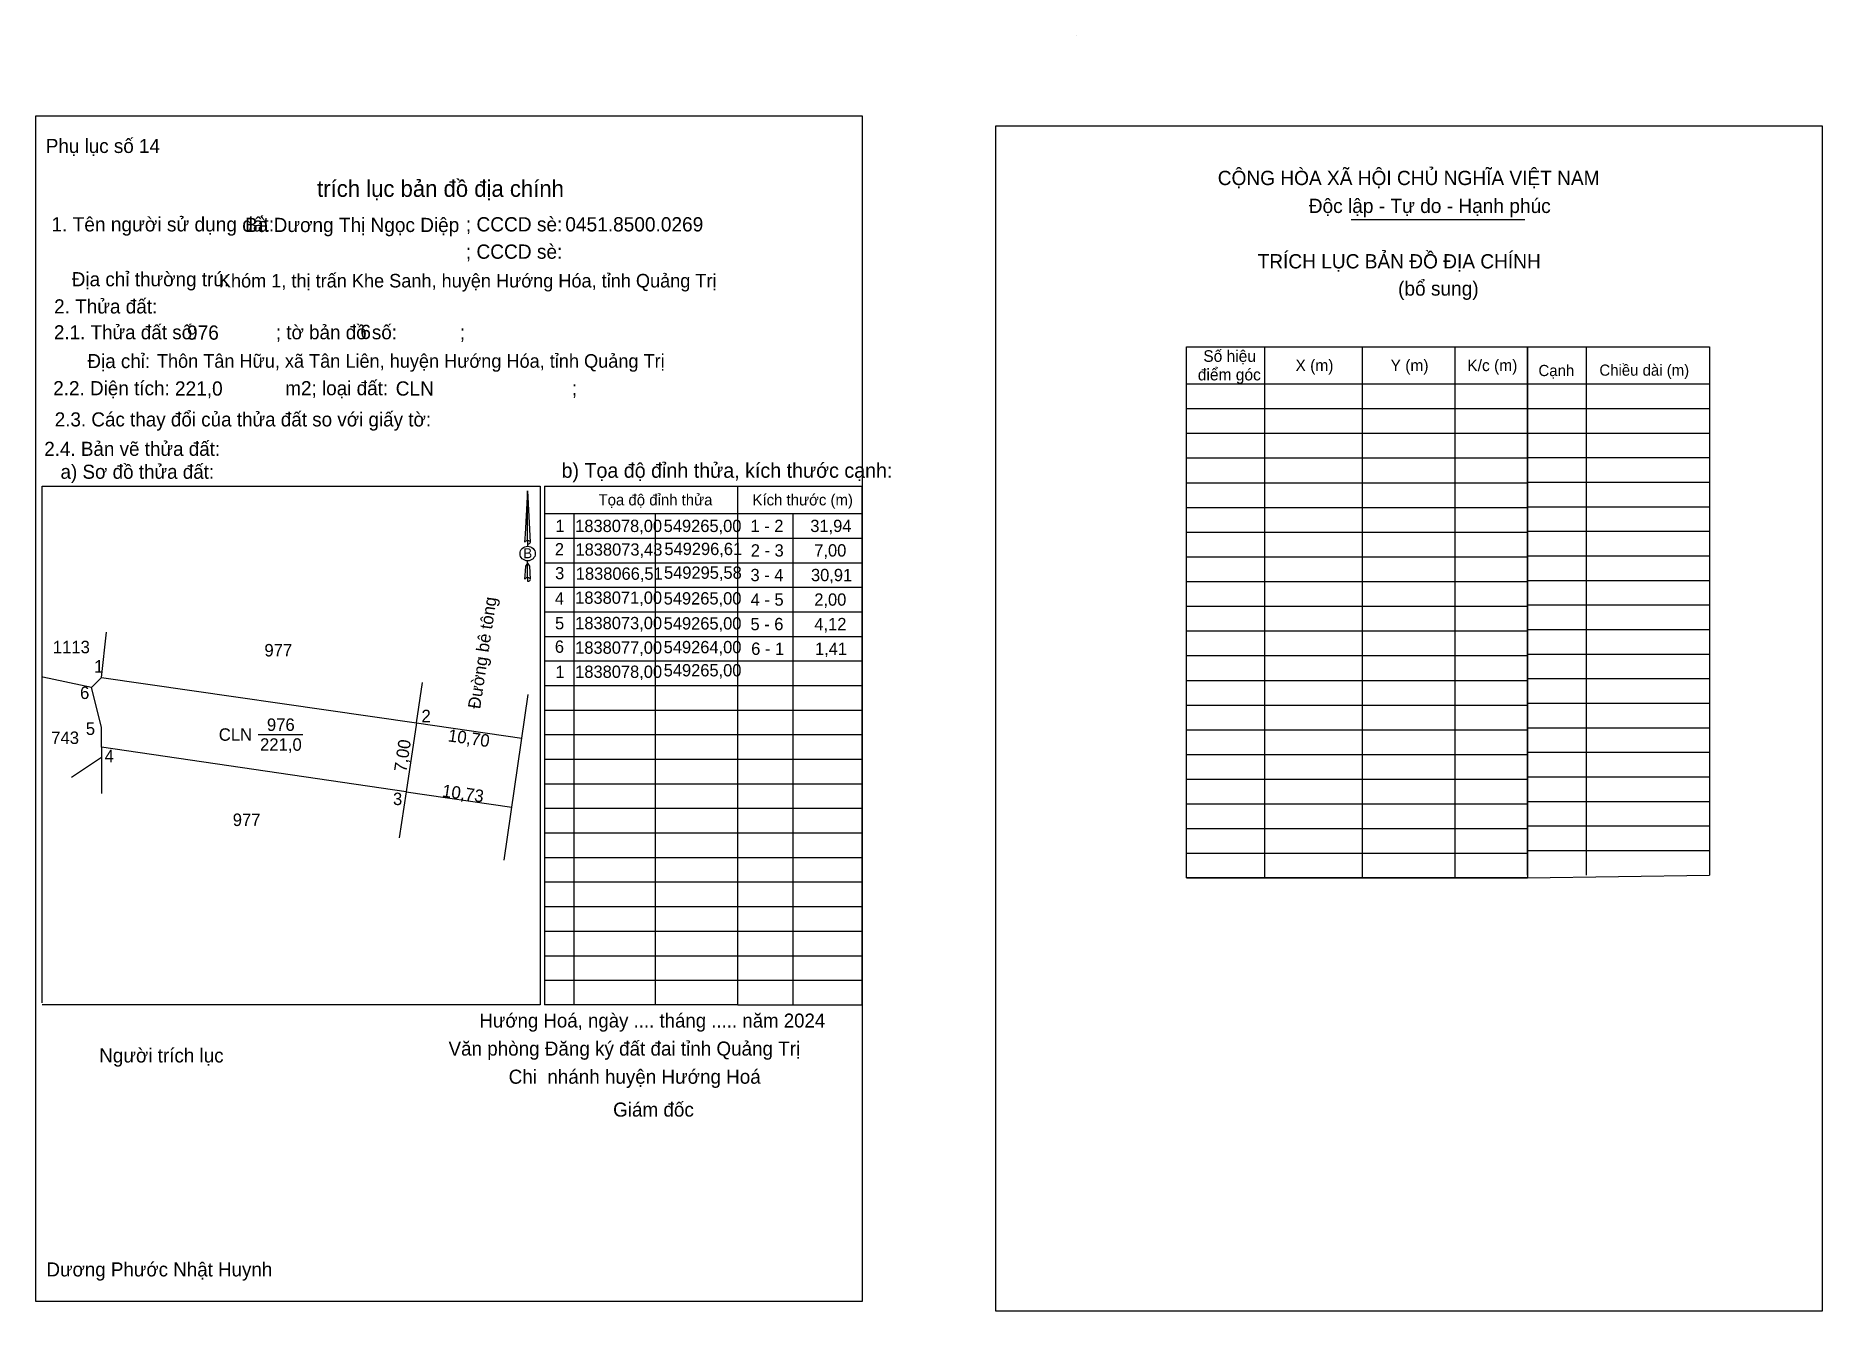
# Model space of a CAD drawing. Extents: x 549258 to 549438, y 1838014 to 1838142.
import ezdxf

# ---------------------------------------------------------------- set-up
doc = ezdxf.new("R2010")
doc.units = 0
for name, color, linetype in [('Level 1', 7, 'Continuous'), ('Level 10', 7, 'Continuous'), ('Level 13', 7, 'Continuous'), ('Level 2', 7, 'Continuous'), ('Level 23', 7, 'Continuous'), ('Level 27', 7, 'Continuous'), ('Level 3', 7, 'Continuous'), ('Level 36', 7, 'Continuous'), ('Level 40', 7, 'Continuous'), ('Level 42', 7, 'Continuous'), ('Level 49', 7, 'Continuous'), ('Level 52', 7, 'Continuous'), ('Level 53', 7, 'Continuous'), ('Level 6', 7, 'Continuous'), ('Level 63', 7, 'Continuous'), ('Level 9', 7, 'Continuous')]:
    doc.layers.add(name, color=color, linetype=linetype)

msp = doc.modelspace()

# ---------------------------------------------------------------- linework, layer by layer
at = {"layer": 'Level 1'}
for p, q in [((549362.88, 1838142.36), (549362.88, 1838142.36)), ((549390.38, 1838123.92), (549407.81, 1838123.92)), ((549413.99, 1838111.17), (549413.99, 1838058.17)), ((549408.08, 1838107.44), (549426.35, 1838107.44)), ((549408.08, 1838104.98), (549426.35, 1838104.98)), ((549408.08, 1838102.51), (549426.35, 1838102.51)), ((549408.08, 1838100.05), (549426.35, 1838100.05)), ((549408.08, 1838097.59), (549426.35, 1838097.59)), ((549328.87, 1838045.16), (549328.87, 1838097.18)), ((549328.87, 1838097.18), (549341.29, 1838097.18)), ((549341.29, 1838097.18), (549341.29, 1838045.16)), ((549309.54, 1838094.43), (549341.29, 1838094.43)), ((549334.39, 1838094.43), (549334.39, 1838045.16)), ((549408.08, 1838095.12), (549426.35, 1838095.12)), ((549408.08, 1838092.66), (549426.35, 1838092.66)), ((549309.47, 1838091.96), (549341.29, 1838091.96)), ((549309.47, 1838089.5), (549341.29, 1838089.5)), ((549408.08, 1838090.2), (549426.35, 1838090.2)), ((549309.47, 1838087.04), (549341.29, 1838087.04)), ((549408.08, 1838087.73), (549426.35, 1838087.73)), ((549408.08, 1838085.27), (549426.35, 1838085.27)), ((549309.47, 1838084.57), (549341.29, 1838084.57)), ((549309.47, 1838082.11), (549341.29, 1838082.11)), ((549408.08, 1838082.81), (549426.35, 1838082.81)), ((549309.47, 1838079.65), (549341.29, 1838079.65)), ((549408.08, 1838080.34), (549426.35, 1838080.34)), ((549408.08, 1838077.88), (549426.35, 1838077.88)), ((549309.47, 1838077.18), (549341.29, 1838077.18)), ((549309.47, 1838074.72), (549341.29, 1838074.72)), ((549408.08, 1838075.42), (549426.35, 1838075.42)), ((549408.08, 1838072.95), (549426.35, 1838072.95)), ((549309.47, 1838072.26), (549341.29, 1838072.26)), ((549309.47, 1838069.79), (549341.29, 1838069.79)), ((549408.08, 1838070.49), (549426.35, 1838070.49)), ((549309.47, 1838067.33), (549341.29, 1838067.33)), ((549408.08, 1838068.02), (549426.35, 1838068.02)), ((549408.08, 1838065.56), (549426.35, 1838065.56)), ((549309.47, 1838064.87), (549341.29, 1838064.87)), ((549309.47, 1838062.4), (549341.29, 1838062.4)), ((549408.08, 1838063.1), (549426.35, 1838063.1)), ((549309.47, 1838059.94), (549341.29, 1838059.94)), ((549408.08, 1838060.63), (549426.35, 1838060.63)), ((549408.08, 1838057.9), (549426.35, 1838058.17)), ((549309.47, 1838057.48), (549341.29, 1838057.48)), ((549309.47, 1838055.01), (549341.29, 1838055.01)), ((549309.47, 1838052.55), (549341.29, 1838052.55)), ((549309.47, 1838050.08), (549341.29, 1838050.08)), ((549309.47, 1838047.62), (549341.29, 1838047.62)), ((549328.87, 1838045.16), (549341.29, 1838045.16))]:
    msp.add_line(p, q, dxfattribs=at)
msp.add_lwpolyline([(549408.08, 1838058.17), (549408.08, 1838111.17), (549426.35, 1838111.17), (549426.35, 1838058.17)], dxfattribs=at)
at = {"layer": 'Level 10'}
for p, q in [((549264, 1838077), (549259.13, 1838078.03)), ((549296.61, 1838073.43), (549297.22, 1838077.5)), ((549296.61, 1838073.43), (549307.2, 1838071.9)), ((549295.58, 1838066.51), (549306.19, 1838064.97))]:
    msp.add_line(p, q, dxfattribs=at)
msp.add_lwpolyline([(549295.58, 1838066.51), (549265, 1838071), (549265, 1838073), (549264, 1838077), (549265, 1838078), (549296.61, 1838073.43)], close=True, dxfattribs=at)
at = {"layer": 'Level 13'}
for points in [[(549258.42, 1838134.32), (549341.33, 1838134.32), (549341.33, 1838015.4), (549258.42, 1838015.4)], [(549354.74, 1838133.33), (549437.66, 1838133.33), (549437.66, 1838014.42), (549354.74, 1838014.42)]]:
    msp.add_lwpolyline(points, close=True, dxfattribs=at)
at = {"layer": 'Level 2'}
msp.add_line((549262, 1838068), (549265, 1838070), dxfattribs=at)
at = {"layer": 'Level 23'}
msp.add_line((549305.43, 1838059.66), (549307.83, 1838076.29), dxfattribs=at)
at = {"layer": 'Level 27'}
for p, q in [((549265, 1838078), (549265.51, 1838082.55)), ((549265, 1838071), (549265, 1838066.34)), ((549295.58, 1838066.51), (549294.89, 1838061.9))]:
    msp.add_line(p, q, dxfattribs=at)
at = {"layer": 'Level 3'}
for p, q in [((549362.88, 1838142.36), (549362.88, 1838142.36)), ((549259.05, 1838097.18), (549309.01, 1838097.18)), ((549259.05, 1838045.34), (549259.05, 1838097.18)), ((549309.01, 1838097.18), (549309.01, 1838045.16)), ((549309.47, 1838097.18), (549309.47, 1838045.16)), ((549309.47, 1838097.18), (549328.87, 1838097.18)), ((549312.4, 1838094.43), (549312.4, 1838045.16)), ((549320.56, 1838094.43), (549320.56, 1838045.16)), ((549309.01, 1838045.16), (549259.05, 1838045.16)), ((549328.87, 1838045.16), (549309.47, 1838045.16))]:
    msp.add_line(p, q, dxfattribs=at)
at = {"layer": 'Level 40'}
for p, q in [((549307.77, 1838096.7), (549307.53, 1838092.36)), ((549307.77, 1838096.7), (549308.03, 1838091.56)), ((549307.77, 1838096.7), (549308.03, 1838091.56)), ((549307.77, 1838091.73), (549307.77, 1838096.7)), ((549307.77, 1838096.7), (549308.03, 1838091.56)), ((549307.53, 1838092.36), (549307.47, 1838091.56)), ((549307.77, 1838091.73), (549307.77, 1838091.54)), ((549307.77, 1838091.54), (549307.77, 1838091.39)), ((549307.77, 1838091.39), (549307.77, 1838091.19)), ((549307.77, 1838091.39), (549307.77, 1838091.19)), ((549307.77, 1838091.39), (549307.77, 1838091.19)), ((549308.03, 1838091.56), (549308.03, 1838091.56)), ((549307.53, 1838088.65), (549307.47, 1838087.84)), ((549307.55, 1838089.17), (549307.53, 1838088.65)), ((549307.77, 1838089.46), (549307.55, 1838089.17)), ((549307.77, 1838089.46), (549307.77, 1838089.69)), ((549307.77, 1838089.46), (549307.77, 1838089.69)), ((549307.77, 1838089.46), (549307.77, 1838089.69)), ((549307.77, 1838089.46), (549307.97, 1838089.17)), ((549307.77, 1838089.46), (549307.97, 1838089.17)), ((549307.77, 1838089.46), (549307.97, 1838089.17)), ((549307.77, 1838088.01), (549307.77, 1838089.46)), ((549307.97, 1838089.17), (549308.03, 1838087.84)), ((549307.97, 1838089.17), (549308.03, 1838087.84)), ((549307.97, 1838089.17), (549308.03, 1838087.84)), ((549307.77, 1838088.01), (549307.77, 1838087.81)), ((549307.77, 1838087.81), (549307.77, 1838087.66)), ((549308.03, 1838087.84), (549308.03, 1838087.84))]:
    msp.add_line(p, q, dxfattribs=at)
msp.add_ellipse((549307.77, 1838090.42), major_axis=(0.766, 0), ratio=0.952727, dxfattribs=at)
for centre, start_param, end_param in [((549307.77, 1838091.55), 1.570796, 3.074452), ((549307.77, 1838091.55), 0.067141, 1.570796), ((549307.77, 1838091.55), 4.712389, 6.283185), ((549307.77, 1838087.82), 2.491069, 3.074278), ((549307.77, 1838087.82), 1.570796, 2.491069), ((549307.77, 1838087.82), 0.067141, 1.570796), ((549307.77, 1838087.82), 4.712389, 6.283185)]:
    msp.add_ellipse(centre, major_axis=(0.281, 0), ratio=0.614131, start_param=start_param, end_param=end_param, dxfattribs=at)
at = {"layer": 'Level 53'}
for p, q in [((549258.41, 1838134.32), (549258.41, 1838134.32)), ((549341.33, 1838015.4), (549341.33, 1838015.4))]:
    msp.add_line(p, q, dxfattribs=at)
at = {"layer": 'Level 63'}
for p, q in [((549381.71, 1838111.17), (549381.71, 1838057.9)), ((549391.49, 1838111.17), (549391.49, 1838057.9)), ((549400.81, 1838111.17), (549400.81, 1838057.9)), ((549373.88, 1838107.44), (549408.08, 1838107.44)), ((549373.88, 1838104.96), (549408.08, 1838104.96)), ((549373.88, 1838102.48), (549408.08, 1838102.48)), ((549373.88, 1838100.01), (549408.08, 1838100.01)), ((549373.88, 1838097.53), (549408.08, 1838097.53)), ((549373.88, 1838095.05), (549408.08, 1838095.05)), ((549373.88, 1838092.57), (549408.08, 1838092.57)), ((549373.88, 1838090.09), (549408.08, 1838090.09)), ((549373.88, 1838087.61), (549408.08, 1838087.61)), ((549373.88, 1838085.14), (549408.08, 1838085.14)), ((549373.88, 1838082.66), (549408.08, 1838082.66)), ((549373.88, 1838080.18), (549408.08, 1838080.18)), ((549373.88, 1838077.7), (549408.08, 1838077.7)), ((549373.88, 1838075.22), (549408.08, 1838075.22)), ((549373.88, 1838072.74), (549408.08, 1838072.74)), ((549373.88, 1838070.27), (549408.08, 1838070.27)), ((549373.88, 1838067.79), (549408.08, 1838067.79)), ((549373.88, 1838065.31), (549408.08, 1838065.31)), ((549373.88, 1838062.83), (549408.08, 1838062.83)), ((549373.88, 1838060.37), (549408.08, 1838060.37)), ((549373.88, 1838057.9), (549408.08, 1838057.9))]:
    msp.add_line(p, q, dxfattribs=at)
msp.add_lwpolyline([(549373.88, 1838111.17), (549408.08, 1838111.17), (549408.08, 1838057.9), (549373.88, 1838057.9)], close=True, dxfattribs=at)
at = {"layer": 'Level 9'}
msp.add_line((549280.72, 1838072.26), (549285.2, 1838072.26), dxfattribs=at)

# ---------------------------------------------------------------- texts
at = {"layer": 'Level 1'}
for s, height, p in [('Phụ lục số 14', 1.4125, (549259.43, 1838130.6)), ('CỘNG HÒA XÃ HỘI CHỦ NGHĨA VIỆT NAM', 1.4322, (549377.01, 1838127.38)), ('Độc lập - Tự do - Hạnh phúc', 1.4322, (549386.14, 1838124.58)), ('1. Tên người sử dụng đất:', 1.4318, (549259.99, 1838122.73)), ('Bà Dương Thị Ngọc Diệp', 1.4255, (549279.42, 1838122.67)), ('; CCCD sè:', 1.432, (549301.57, 1838122.73)), ('0451.8500.0269', 1.4318, (549311.55, 1838122.73)), ('; CCCD sè:', 1.432, (549301.57, 1838119.99)), ('TRÍCH LỤC BẢN ĐỒ ĐỊA CHÍNH', 1.4322, (549381.01, 1838119.02)), ('Địa chỉ thường trú:', 1.4174, (549262.03, 1838117.23)), ('(bổ sung)', 1.432, (549395.1, 1838116.29)), ('2. Thửa đất:', 1.4205, (549260.26, 1838114.5)), ('2.1. Thửa đất số:               ; tờ bản đồ số:            ;', 1.4125, (549260.24, 1838111.91)), ('Địa chỉ:', 1.413, (549263.6, 1838109.02)), ('Cạnh', 1.122, (549409.19, 1838108.22)), ('Chiều dài (m)', 1.1219, (549415.3, 1838108.26)), ('2.2. Diện tích:                      m2; loại đất:                                   ;', 1.4174, (549260.17, 1838106.3)), ('2.3. Các thay đổi của thửa đất so với giấy tờ:', 1.4125, (549260.32, 1838103.17)), ('2.4. Bản vẽ thửa đất: ', 1.4125, (549259.27, 1838100.22)), ('a) Sơ đồ thửa đất: ', 1.4125, (549260.9, 1838097.92)), ('Tọa độ đỉnh thửa', 1.1219, (549314.88, 1838095.25)), ('Kích thước (m)', 1.1219, (549330.33, 1838095.25)), ('Hướng Hoá, ngày .... tháng ..... năm 2024', 1.398, (549302.93, 1838042.88)), ('Người trích lục', 1.4125, (549264.79, 1838039.37)), ('Văn phòng Đăng ký đất đai tỉnh Quảng Trị', 1.4125, (549299.83, 1838040.06)), (' Chi  nhánh huyện Hướng Hoá', 1.4125, (549305.34, 1838037.24)), (' Giám đốc', 1.415, (549315.82, 1838033.94)), ('Dương Phước Nhật Huynh', 1.4066, (549259.49, 1838017.91))]:
    msp.add_text(s, height=height, dxfattribs=at).set_placement(p)
at = {"layer": 'Level 10'}
msp.add_text('b) Tọa độ đỉnh thửa, kích thước cạnh:', height=1.4745, dxfattribs=at).set_placement((549311.17, 1838098.02))
at = {"layer": 'Level 13'}
for s, p in [('CLN', (549276.78, 1838071.64)), ('976', (549281.61, 1838072.63)), ('221,0', (549280.92, 1838070.64))]:
    msp.add_text(s, height=1.25, dxfattribs=at).set_placement(p)
at = {"layer": 'Level 36'}
for s, p in [('1113', (549260.13, 1838080.42)), ('977', (549281.36, 1838080.1)), ('743', (549259.97, 1838071.32)), ('977', (549278.18, 1838063.09))]:
    msp.add_text(s, height=1.25, dxfattribs=at).set_placement(p)
at = {"layer": 'Level 40'}
msp.add_text('B', height=1, dxfattribs=at).set_placement((549307.33, 1838089.95))
at = {"layer": 'Level 42'}
msp.add_text(' trích lục bản đồ địa chính', height=1.6572, dxfattribs=at).set_placement((549286.03, 1838126.2))
at = {"layer": 'Level 49'}
for s, rotation, p in [('Đường bê tông', 81.534, (549303, 1838074.78)), ('10,70', 351.755, (549299.72, 1838071.59)), ('7,00', 81.534, (549295.59, 1838068.45)), ('10,73', 351.755, (549299.13, 1838066.04))]:
    msp.add_text(s, height=1.25, rotation=rotation, dxfattribs=at).set_placement(p)
at = {"layer": 'Level 52'}
for s, height, p in [('1', 1.23, (549310.56, 1838092.58)), ('1838078,00', 1.234, (549312.54, 1838092.58)), ('549265,00', 1.234, (549321.42, 1838092.58)), ('1 - 2', 1.234, (549330.13, 1838092.58)), ('31,94', 1.234, (549336.13, 1838092.58)), ('2', 1.23, (549310.5, 1838090.24)), ('1838073,43', 1.234, (549312.57, 1838090.21)), ('549296,61', 1.234, (549321.49, 1838090.27)), ('2 - 3', 1.234, (549330.16, 1838090.12)), ('7,00', 1.234, (549336.53, 1838090.12)), ('3', 1.23, (549310.53, 1838087.84)), ('1838066,51', 1.234, (549312.6, 1838087.79)), ('549295,58', 1.234, (549321.45, 1838087.89)), ('3 - 4', 1.234, (549330.13, 1838087.65)), ('30,91', 1.234, (549336.2, 1838087.65)), ('4', 1.23, (549310.5, 1838085.3)), ('1838071,00', 1.234, (549312.54, 1838085.38)), ('549265,00', 1.234, (549321.42, 1838085.31)), ('4 - 5', 1.234, (549330.15, 1838085.19)), ('2,00', 1.234, (549336.53, 1838085.19)), ('5', 1.23, (549310.52, 1838082.82)), ('1838073,00', 1.234, (549312.54, 1838082.83)), ('549265,00', 1.234, (549321.42, 1838082.8)), ('5 - 6', 1.234, (549330.13, 1838082.73)), ('4,12', 1.234, (549336.54, 1838082.73)), ('6', 1.23, (549310.5, 1838080.47)), ('1838077,00', 1.234, (549312.54, 1838080.37)), ('549264,00', 1.234, (549321.42, 1838080.42)), ('6 - 1', 1.234, (549330.2, 1838080.26)), ('1,41', 1.234, (549336.6, 1838080.26)), ('1', 1.23, (549310.56, 1838077.94)), ('1838078,00', 1.234, (549312.54, 1838077.95)), ('549265,00', 1.234, (549321.42, 1838078.1))]:
    msp.add_text(s, height=height, dxfattribs=at).set_placement(p)
at = {"layer": 'Level 6'}
for s, height, p in [('Khóm 1, thị trấn Khe Sanh, huyện Hướng Hóa, tỉnh Quảng Trị', 1.3602, (549276.79, 1838117.11)), ('976', 1.432, (549273.59, 1838111.87)), ('6', 1.43, (549290.99, 1838111.94)), ('Thôn Tân Hữu, xã Tân Liên, huyện Hướng Hóa, tỉnh Quảng Trị', 1.3602, (549270.57, 1838109.06)), ('221,0', 1.432, (549272.38, 1838106.26)), ('CLN', 1.432, (549294.53, 1838106.26)), ('.', 1.16, (549292.33, 1838103.22))]:
    msp.add_text(s, height=height, dxfattribs=at).set_placement(p)
at = {"layer": 'Level 63'}
for s, p in [('Số hiệu', (549375.56, 1838109.65)), ('điểm góc', (549375.01, 1838107.79)), ('X (m)', (549384.81, 1838108.72)), ('Y (m)', (549394.35, 1838108.72)), ('K/c (m)', (549402.05, 1838108.72))]:
    msp.add_text(s, height=1.165, dxfattribs=at).set_placement(p)
at = {"layer": 'Level 9'}
for s, p in [('1', (549264.28, 1838078.48)), ('6', (549262.86, 1838075.83)), ('2', (549297.12, 1838073.5)), ('5', (549263.44, 1838072.23)), ('4', (549265.33, 1838069.49)), ('3', (549294.26, 1838065.19))]:
    msp.add_text(s, height=1.25, dxfattribs=at).set_placement(p)

doc.saveas('drawing.dxf')
